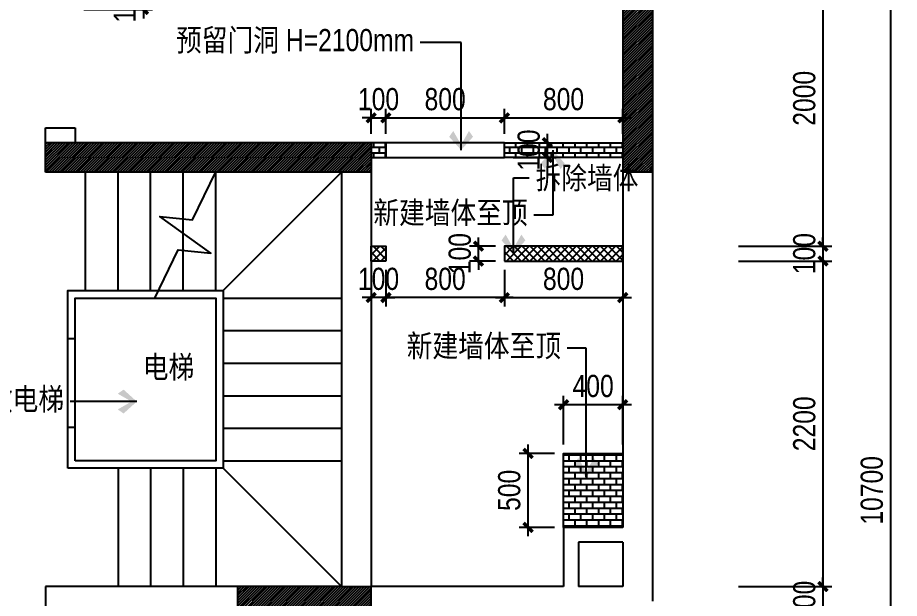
# Model space of a CAD drawing. Extents: x 160245 to 405305, y -111140 to 232735.
# Drawn here: x 338074 to 344031, y -49371 to -45445 of the extents above; entities that cross this region are included whole.
import ezdxf

# ---------------------------------------------------------------- set-up
doc = ezdxf.new("R2010")
doc.units = 0
doc.header["$LTSCALE"] = 10
doc.header["$MEASUREMENT"] = 0
doc.linetypes.add('DASH', pattern=[0.35, 0.25, -0.1])
doc.layers.get('Defpoints').update_dxf_attribs({"color": 229})
for name, color, linetype in [('P-N wall 新建隔墙2', 241, 'Continuous'), ('P-O wall 原始墙体', 245, 'Continuous'), ('P-O wall 拆除墙体', 245, 'Continuous'), ('P-o 原建筑尺寸', 8, 'Continuous'), ('P-Stair 楼梯（原建筑设备）', 159, 'Continuous'), ('P-Text  平面文字', 9, 'Continuous')]:
    doc.layers.add(name, color=color, linetype=linetype)
doc.styles.add('PDC DIM', font='PMingLiU-ExtB.ttf', dxfattribs={"width": 0.85})
doc.dimstyles.new('PDC-A2', dxfattribs={"dimscale": 0, "dimtxt": 2.5, "dimasz": 1, "dimexe": 1, "dimexo": 1, "dimgap": 0.7, "dimtad": 1, "dimdec": 0, "dimtxsty": 'PDC DIM', "dimblk": 'ARCHTICK', "dimcen": 1, "dimdle": 1, "dimclrd": 8, "dimclre": 8, "dimclrt": 9, "dimadec": 0, "dimazin": 0, "dimtfac": 1, "dimtdec": 0, "dimtix": 1, "dimtmove": 2, "dimatfit": 3, "dimldrblk": 'PDC A2 T R', "dimfxl": 10, "dimfxlon": 1, "dimarcsym": 0})
pattern_1 = [(45, (123446.859, 0), (-8.83883476, 8.83883476), [])]

# ---------------------------------------------------------------- blocks, each defined once
blk = doc.blocks.new('_ArchTick')
at = {"color": 0, "linetype": 'ByBlock', "const_width": 0.4}
blk.add_lwpolyline([(-0.5, -0.5), (0.5, 0.5)], dxfattribs=at)
blk = doc.blocks.new('*D1905')
at = {"layer": 'Defpoints', "color": 0, "transparency": 16777216}
for p in [(342884.2, -47090.6), (342884.2, -49290.6), (343515, -49290.6)]:
    blk.add_point(p, dxfattribs=at)
at = {"layer": 'P-o 原建筑尺寸', "color": 8, "lineweight": -2, "transparency": 16777216}
for p, q in [((343515, -47030.6), (343515, -49350.6)), ((342944.2, -47090.6), (343575, -47090.6)), ((342944.2, -49290.6), (343575, -49290.6))]:
    blk.add_line(p, q, dxfattribs=at)
at = {"layer": 'P-o 原建筑尺寸', "color": 8, "lineweight": -2, "transparency": 16777216, "xscale": 60, "yscale": 60, "zscale": 60}
for p, rotation in [((343515, -47090.6), 90), ((343515, -49290.6), 270)]:
    blk.add_blockref('_ArchTick', p, dxfattribs=dict(at, rotation=rotation))
at = {"layer": 'P-o 原建筑尺寸', "color": 9, "transparency": 16777216, "insert": (343389.5, -48190.6), "char_height": 150, "attachment_point": 5, "rotation": 90, "style": 'PDC DIM'}
blk.add_mtext('2200', dxfattribs=at)
blk = doc.blocks.new('PDC A2 T R')
at = {"color": 0, "linetype": 'ByBlock'}
blk.add_line((0, 0), (-2, 0), dxfattribs=at)
for points in [[(-2.147, 0.886), (-1.491, 1.345), (-0.6, 0), (0, 0)], [(-2.147, -0.886), (-1.491, -1.345), (-0.6, 0), (0, 0)]]:
    blk.add_solid(points, dxfattribs=at)
blk = doc.blocks.new('*D1906')
at = {"layer": 'Defpoints', "color": 0, "transparency": 16777216}
for p in [(342884.2, -49290.6), (342884.2, -49490.6), (343515, -49490.6)]:
    blk.add_point(p, dxfattribs=at)
at = {"layer": 'P-o 原建筑尺寸', "color": 8, "lineweight": -2, "transparency": 16777216}
for p, q in [((343515, -49290.6), (343515, -49230.6)), ((342944.2, -49290.6), (343575, -49290.6)), ((343515, -49290.6), (343515, -49490.6)), ((342944.2, -49490.6), (343575, -49490.6)), ((343515, -49490.6), (343515, -49550.6))]:
    blk.add_line(p, q, dxfattribs=at)
at = {"layer": 'P-o 原建筑尺寸', "color": 8, "lineweight": -2, "transparency": 16777216, "xscale": 60, "yscale": 60, "zscale": 60}
for p, rotation in [((343515, -49290.6), 270), ((343515, -49490.6), 90)]:
    blk.add_blockref('_ArchTick', p, dxfattribs=dict(at, rotation=rotation))
at = {"layer": 'P-o 原建筑尺寸', "color": 9, "transparency": 16777216, "insert": (343389.5, -49390.6), "char_height": 150, "attachment_point": 5, "rotation": 90, "style": 'PDC DIM'}
blk.add_mtext('200', dxfattribs=at)
blk = doc.blocks.new('*D1911')
at = {"layer": 'Defpoints', "color": 0, "transparency": 16777216}
for p in [(342884.2, -43290.6), (342884.2, -53990.6), (343971.5, -53990.6)]:
    blk.add_point(p, dxfattribs=at)
at = {"layer": 'P-o 原建筑尺寸', "color": 8, "lineweight": -2, "transparency": 16777216}
for p, q in [((343971.5, -43230.6), (343971.5, -54050.6)), ((343371.5, -43290.6), (344031.5, -43290.6)), ((343371.5, -53990.6), (344031.5, -53990.6))]:
    blk.add_line(p, q, dxfattribs=at)
at = {"layer": 'P-o 原建筑尺寸', "color": 8, "lineweight": -2, "transparency": 16777216, "xscale": 60, "yscale": 60, "zscale": 60}
for p, rotation in [((343971.5, -43290.6), 90), ((343971.5, -53990.6), 270)]:
    blk.add_blockref('_ArchTick', p, dxfattribs=dict(at, rotation=rotation))
at = {"layer": 'P-o 原建筑尺寸', "color": 9, "transparency": 16777216, "insert": (343846, -48640.6), "char_height": 150, "attachment_point": 5, "rotation": 90, "style": 'PDC DIM'}
blk.add_mtext('10700', dxfattribs=at)
blk = doc.blocks.new('*D1931')
at = {"layer": 'Defpoints', "color": 0, "transparency": 16777216}
for p in [(342884.2, -46990.6), (342884.2, -47090.6), (343515, -47090.6)]:
    blk.add_point(p, dxfattribs=at)
at = {"layer": 'P-o 原建筑尺寸', "color": 8, "lineweight": -2, "transparency": 16777216}
for p, q in [((343515, -46990.6), (343515, -46930.6)), ((342944.2, -46990.6), (343575, -46990.6)), ((343515, -46990.6), (343515, -47090.6)), ((342944.2, -47090.6), (343575, -47090.6)), ((343515, -47090.6), (343515, -47150.6))]:
    blk.add_line(p, q, dxfattribs=at)
at = {"layer": 'P-o 原建筑尺寸', "color": 8, "lineweight": -2, "transparency": 16777216, "xscale": 60, "yscale": 60, "zscale": 60}
for p, rotation in [((343515, -46990.6), 270), ((343515, -47090.6), 90)]:
    blk.add_blockref('_ArchTick', p, dxfattribs=dict(at, rotation=rotation))
at = {"layer": 'P-o 原建筑尺寸', "color": 9, "transparency": 16777216, "insert": (343389.5, -47040.6), "char_height": 150, "attachment_point": 5, "rotation": 90, "style": 'PDC DIM'}
blk.add_mtext('100', dxfattribs=at)
blk = doc.blocks.new('*D1932')
at = {"layer": 'Defpoints', "color": 0, "transparency": 16777216}
for p in [(342884.2, -44990.6), (342884.2, -46990.6), (343515, -46990.6)]:
    blk.add_point(p, dxfattribs=at)
at = {"layer": 'P-o 原建筑尺寸', "color": 8, "lineweight": -2, "transparency": 16777216}
for p, q in [((343515, -44930.6), (343515, -47050.6)), ((342944.2, -44990.6), (343575, -44990.6)), ((342944.2, -46990.6), (343575, -46990.6))]:
    blk.add_line(p, q, dxfattribs=at)
at = {"layer": 'P-o 原建筑尺寸', "color": 8, "lineweight": -2, "transparency": 16777216, "xscale": 60, "yscale": 60, "zscale": 60}
for p, rotation in [((343515, -44990.6), 90), ((343515, -46990.6), 270)]:
    blk.add_blockref('_ArchTick', p, dxfattribs=dict(at, rotation=rotation))
at = {"layer": 'P-o 原建筑尺寸', "color": 9, "transparency": 16777216, "insert": (343389.5, -45990.6), "char_height": 150, "attachment_point": 5, "rotation": 90, "style": 'PDC DIM'}
blk.add_mtext('2000', dxfattribs=at)
blk = doc.blocks.new('*D1984')
at = {"layer": 'Defpoints', "color": 0, "transparency": 16777216}
for p in [(341362.5, -47090.6), (342162.5, -47090.6), (342162.5, -47337.5)]:
    blk.add_point(p, dxfattribs=at)
at = {"layer": 'P-O wall 拆除墙体', "color": 8, "lineweight": -2, "transparency": 16777216}
for p, q in [((341362.5, -47150.6), (341362.5, -47397.5)), ((342162.5, -47150.6), (342162.5, -47397.5)), ((341302.5, -47337.5), (342222.5, -47337.5))]:
    blk.add_line(p, q, dxfattribs=at)
at = {"layer": 'P-O wall 拆除墙体', "color": 8, "lineweight": -2, "transparency": 16777216, "xscale": 60.00000000000001, "yscale": 60.00000000000001, "zscale": 60.00000000000001, "rotation": 180}
blk.add_blockref('_ArchTick', (341362.5, -47337.5), dxfattribs=at)
at = {"layer": 'P-O wall 拆除墙体', "color": 8, "lineweight": -2, "transparency": 16777216, "xscale": 60.00000000000001, "yscale": 60.00000000000001, "zscale": 60.00000000000001}
blk.add_blockref('_ArchTick', (342162.5, -47337.5), dxfattribs=at)
at = {"layer": 'P-O wall 拆除墙体', "color": 9, "transparency": 16777216, "insert": (341762.5, -47212), "char_height": 150, "attachment_point": 5, "style": 'PDC DIM'}
blk.add_mtext('800', dxfattribs=at)
blk = doc.blocks.new('*D1985')
at = {"layer": 'Defpoints', "color": 0, "transparency": 16777216}
for p in [(340562.5, -47090.6), (341362.5, -47090.6), (340562.5, -47337.5)]:
    blk.add_point(p, dxfattribs=at)
at = {"layer": 'P-O wall 拆除墙体', "color": 8, "lineweight": -2, "transparency": 16777216}
for p, q in [((340562.5, -47150.6), (340562.5, -47397.5)), ((341362.5, -47150.6), (341362.5, -47397.5)), ((341422.5, -47337.5), (340502.5, -47337.5))]:
    blk.add_line(p, q, dxfattribs=at)
at = {"layer": 'P-O wall 拆除墙体', "color": 8, "lineweight": -2, "transparency": 16777216, "xscale": 60.00000000000001, "yscale": 60.00000000000001, "zscale": 60.00000000000001, "rotation": 180}
blk.add_blockref('_ArchTick', (340562.5, -47337.5), dxfattribs=at)
at = {"layer": 'P-O wall 拆除墙体', "color": 8, "lineweight": -2, "transparency": 16777216, "xscale": 60.00000000000001, "yscale": 60.00000000000001, "zscale": 60.00000000000001}
blk.add_blockref('_ArchTick', (341362.5, -47337.5), dxfattribs=at)
at = {"layer": 'P-O wall 拆除墙体', "color": 9, "transparency": 16777216, "insert": (340962.5, -47212), "char_height": 150, "attachment_point": 5, "style": 'PDC DIM'}
blk.add_mtext('800', dxfattribs=at)
blk = doc.blocks.new('*D1986')
at = {"layer": 'Defpoints', "color": 0, "transparency": 16777216}
for p in [(340462.5, -47090.6), (340562.5, -47090.6), (340462.5, -47337.5)]:
    blk.add_point(p, dxfattribs=at)
at = {"layer": 'P-O wall 拆除墙体', "color": 8, "lineweight": -2, "transparency": 16777216}
for p, q in [((340462.5, -47150.6), (340462.5, -47397.5)), ((340562.5, -47150.6), (340562.5, -47397.5)), ((340462.5, -47337.5), (340402.5, -47337.5)), ((340562.5, -47337.5), (340462.5, -47337.5)), ((340562.5, -47337.5), (340622.5, -47337.5))]:
    blk.add_line(p, q, dxfattribs=at)
at = {"layer": 'P-O wall 拆除墙体', "color": 8, "lineweight": -2, "transparency": 16777216, "xscale": 60.00000000000001, "yscale": 60.00000000000001, "zscale": 60.00000000000001}
blk.add_blockref('_ArchTick', (340462.5, -47337.5), dxfattribs=at)
at = {"layer": 'P-O wall 拆除墙体', "color": 8, "lineweight": -2, "transparency": 16777216, "xscale": 60.00000000000001, "yscale": 60.00000000000001, "zscale": 60.00000000000001, "rotation": 180}
blk.add_blockref('_ArchTick', (340562.5, -47337.5), dxfattribs=at)
at = {"layer": 'P-O wall 拆除墙体', "color": 9, "transparency": 16777216, "insert": (340512.5, -47212), "char_height": 150, "attachment_point": 5, "style": 'PDC DIM'}
blk.add_mtext('100', dxfattribs=at)
blk = doc.blocks.new('*D1987')
at = {"layer": 'Defpoints', "color": 0, "transparency": 16777216}
for p in [(341187.4, -46990.6), (341362.5, -46990.6), (341362.5, -47090.6)]:
    blk.add_point(p, dxfattribs=at)
at = {"layer": 'P-O wall 拆除墙体', "color": 8, "lineweight": -2, "transparency": 16777216}
for p, q in [((341187.4, -46990.6), (341187.4, -46930.6)), ((341302.5, -46990.6), (341127.4, -46990.6)), ((341187.4, -47090.6), (341187.4, -46990.6)), ((341302.5, -47090.6), (341127.4, -47090.6)), ((341187.4, -47090.6), (341187.4, -47150.6))]:
    blk.add_line(p, q, dxfattribs=at)
at = {"layer": 'P-O wall 拆除墙体', "color": 8, "lineweight": -2, "transparency": 16777216, "xscale": 60.00000000000001, "yscale": 60.00000000000001, "zscale": 60.00000000000001}
for p, rotation in [((341187.4, -46990.6), 270), ((341187.4, -47090.6), 90)]:
    blk.add_blockref('_ArchTick', p, dxfattribs=dict(at, rotation=rotation))
at = {"layer": 'P-O wall 拆除墙体', "color": 9, "transparency": 16777216, "insert": (341061.9, -47040.6), "char_height": 150, "attachment_point": 5, "rotation": 90, "style": 'PDC DIM'}
blk.add_mtext('100', dxfattribs=at)
blk = doc.blocks.new('*D2077')
at = {"layer": 'Defpoints', "color": 0, "transparency": 16777216}
for p in [(338462.5, -45290.6), (338924.2, -45290.6), (338462.5, -45390.6)]:
    blk.add_point(p, dxfattribs=at)
at = {"layer": 'P-N wall 新建隔墙2', "color": 8, "lineweight": -2, "transparency": 16777216}
for p, q in [((338924.2, -45290.6), (338924.2, -45230.6)), ((338522.5, -45290.6), (338984.2, -45290.6)), ((338924.2, -45390.6), (338924.2, -45290.6)), ((338522.5, -45390.6), (338984.2, -45390.6)), ((338924.2, -45390.6), (338924.2, -45450.6))]:
    blk.add_line(p, q, dxfattribs=at)
at = {"layer": 'P-N wall 新建隔墙2', "color": 8, "lineweight": -2, "transparency": 16777216, "xscale": 60.00000000000001, "yscale": 60.00000000000001, "zscale": 60.00000000000001}
for p, rotation in [((338924.2, -45290.6), 270), ((338924.2, -45390.6), 90)]:
    blk.add_blockref('_ArchTick', p, dxfattribs=dict(at, rotation=rotation))
at = {"layer": 'P-N wall 新建隔墙2', "color": 9, "transparency": 16777216, "insert": (338798.7, -45340.6), "char_height": 150, "attachment_point": 5, "rotation": 90, "style": 'PDC DIM'}
blk.add_mtext('100', dxfattribs=at)
blk = doc.blocks.new('*D2078')
at = {"layer": 'Defpoints', "color": 0, "transparency": 16777216}
for p in [(340562.5, -46122.9), (340462.5, -46290.6), (340562.5, -46290.6)]:
    blk.add_point(p, dxfattribs=at)
at = {"layer": 'P-N wall 新建隔墙2', "color": 8, "lineweight": -2, "transparency": 16777216}
for p, q in [((340462.5, -46230.6), (340462.5, -46062.9)), ((340562.5, -46230.6), (340562.5, -46062.9)), ((340462.5, -46122.9), (340402.5, -46122.9)), ((340462.5, -46122.9), (340562.5, -46122.9)), ((340562.5, -46122.9), (340622.5, -46122.9))]:
    blk.add_line(p, q, dxfattribs=at)
at = {"layer": 'P-N wall 新建隔墙2', "color": 8, "lineweight": -2, "transparency": 16777216, "xscale": 60.00000000000001, "yscale": 60.00000000000001, "zscale": 60.00000000000001}
blk.add_blockref('_ArchTick', (340462.5, -46122.9), dxfattribs=at)
at = {"layer": 'P-N wall 新建隔墙2', "color": 8, "lineweight": -2, "transparency": 16777216, "xscale": 60.00000000000001, "yscale": 60.00000000000001, "zscale": 60.00000000000001, "rotation": 180}
blk.add_blockref('_ArchTick', (340562.5, -46122.9), dxfattribs=at)
at = {"layer": 'P-N wall 新建隔墙2', "color": 9, "transparency": 16777216, "insert": (340512.5, -45997.4), "char_height": 150, "attachment_point": 5, "style": 'PDC DIM'}
blk.add_mtext('100', dxfattribs=at)
blk = doc.blocks.new('*D2079')
at = {"layer": 'Defpoints', "color": 0, "transparency": 16777216}
for p in [(341362.5, -46122.9), (340562.5, -46290.6), (341362.5, -46290.6)]:
    blk.add_point(p, dxfattribs=at)
at = {"layer": 'P-N wall 新建隔墙2', "color": 8, "lineweight": -2, "transparency": 16777216}
for p, q in [((340562.5, -46230.6), (340562.5, -46062.9)), ((341362.5, -46230.6), (341362.5, -46062.9)), ((340502.5, -46122.9), (341422.5, -46122.9))]:
    blk.add_line(p, q, dxfattribs=at)
at = {"layer": 'P-N wall 新建隔墙2', "color": 8, "lineweight": -2, "transparency": 16777216, "xscale": 60.00000000000001, "yscale": 60.00000000000001, "zscale": 60.00000000000001, "rotation": 180}
blk.add_blockref('_ArchTick', (340562.5, -46122.9), dxfattribs=at)
at = {"layer": 'P-N wall 新建隔墙2', "color": 8, "lineweight": -2, "transparency": 16777216, "xscale": 60.00000000000001, "yscale": 60.00000000000001, "zscale": 60.00000000000001}
blk.add_blockref('_ArchTick', (341362.5, -46122.9), dxfattribs=at)
at = {"layer": 'P-N wall 新建隔墙2', "color": 9, "transparency": 16777216, "insert": (340962.5, -45997.4), "char_height": 150, "attachment_point": 5, "style": 'PDC DIM'}
blk.add_mtext('800', dxfattribs=at)
blk = doc.blocks.new('*D2080')
at = {"layer": 'Defpoints', "color": 0, "transparency": 16777216}
for p in [(342162.5, -46122.9), (341362.5, -46290.6), (342162.5, -46290.6)]:
    blk.add_point(p, dxfattribs=at)
at = {"layer": 'P-N wall 新建隔墙2', "color": 8, "lineweight": -2, "transparency": 16777216}
for p, q in [((341362.5, -46230.6), (341362.5, -46062.9)), ((342162.5, -46230.6), (342162.5, -46062.9)), ((341302.5, -46122.9), (342222.5, -46122.9))]:
    blk.add_line(p, q, dxfattribs=at)
at = {"layer": 'P-N wall 新建隔墙2', "color": 8, "lineweight": -2, "transparency": 16777216, "xscale": 60.00000000000001, "yscale": 60.00000000000001, "zscale": 60.00000000000001, "rotation": 180}
blk.add_blockref('_ArchTick', (341362.5, -46122.9), dxfattribs=at)
at = {"layer": 'P-N wall 新建隔墙2', "color": 8, "lineweight": -2, "transparency": 16777216, "xscale": 60.00000000000001, "yscale": 60.00000000000001, "zscale": 60.00000000000001}
blk.add_blockref('_ArchTick', (342162.5, -46122.9), dxfattribs=at)
at = {"layer": 'P-N wall 新建隔墙2', "color": 9, "transparency": 16777216, "insert": (341762.5, -45997.4), "char_height": 150, "attachment_point": 5, "style": 'PDC DIM'}
blk.add_mtext('800', dxfattribs=at)
blk = doc.blocks.new('*D2081')
at = {"layer": 'Defpoints', "color": 0, "transparency": 16777216}
for p in [(341362.5, -46290.6), (341653.2, -46290.6), (341362.5, -46390.6)]:
    blk.add_point(p, dxfattribs=at)
at = {"layer": 'P-N wall 新建隔墙2', "color": 8, "lineweight": -2, "transparency": 16777216}
for p, q in [((341653.2, -46290.6), (341653.2, -46230.6)), ((341422.5, -46290.6), (341713.2, -46290.6)), ((341653.2, -46390.6), (341653.2, -46290.6)), ((341422.5, -46390.6), (341713.2, -46390.6)), ((341653.2, -46390.6), (341653.2, -46450.6))]:
    blk.add_line(p, q, dxfattribs=at)
at = {"layer": 'P-N wall 新建隔墙2', "color": 8, "lineweight": -2, "transparency": 16777216, "xscale": 60.00000000000001, "yscale": 60.00000000000001, "zscale": 60.00000000000001}
for p, rotation in [((341653.2, -46290.6), 270), ((341653.2, -46390.6), 90)]:
    blk.add_blockref('_ArchTick', p, dxfattribs=dict(at, rotation=rotation))
at = {"layer": 'P-N wall 新建隔墙2', "color": 9, "transparency": 16777216, "insert": (341527.7, -46340.6), "char_height": 150, "attachment_point": 5, "rotation": 90, "style": 'PDC DIM'}
blk.add_mtext('100', dxfattribs=at)
blk = doc.blocks.new('*D2200')
at = {"layer": 'Defpoints', "color": 0, "transparency": 16777216}
for p in [(341523.1, -48390.6), (341762.5, -48390.6), (341762.5, -48890.6)]:
    blk.add_point(p, dxfattribs=at)
at = {"layer": 'P-N wall 新建隔墙2', "color": 8, "lineweight": -2, "transparency": 16777216}
for p, q in [((341523.1, -48950.6), (341523.1, -48330.6)), ((341702.5, -48390.6), (341463.1, -48390.6)), ((341702.5, -48890.6), (341463.1, -48890.6))]:
    blk.add_line(p, q, dxfattribs=at)
at = {"layer": 'P-N wall 新建隔墙2', "color": 8, "lineweight": -2, "transparency": 16777216, "xscale": 60.00000000000001, "yscale": 60.00000000000001, "zscale": 60.00000000000001}
for p, rotation in [((341523.1, -48390.6), 90), ((341523.1, -48890.6), 270)]:
    blk.add_blockref('_ArchTick', p, dxfattribs=dict(at, rotation=rotation))
at = {"layer": 'P-N wall 新建隔墙2', "color": 9, "transparency": 16777216, "insert": (341396.2, -48640.6), "char_height": 150, "attachment_point": 5, "rotation": 90, "style": 'PDC DIM'}
blk.add_mtext('500', dxfattribs=at)
blk = doc.blocks.new('*D2201')
at = {"layer": 'Defpoints', "color": 0, "transparency": 16777216}
for p in [(342162.5, -48061.4), (341762.5, -48390.6), (342162.5, -48390.6)]:
    blk.add_point(p, dxfattribs=at)
at = {"layer": 'P-N wall 新建隔墙2', "color": 8, "lineweight": -2, "transparency": 16777216}
for p, q in [((341762.5, -48330.6), (341762.5, -48001.4)), ((342162.5, -48330.6), (342162.5, -48001.4)), ((341702.5, -48061.4), (342222.5, -48061.4))]:
    blk.add_line(p, q, dxfattribs=at)
at = {"layer": 'P-N wall 新建隔墙2', "color": 8, "lineweight": -2, "transparency": 16777216, "xscale": 60.00000000000001, "yscale": 60.00000000000001, "zscale": 60.00000000000001, "rotation": 180}
blk.add_blockref('_ArchTick', (341762.5, -48061.4), dxfattribs=at)
at = {"layer": 'P-N wall 新建隔墙2', "color": 8, "lineweight": -2, "transparency": 16777216, "xscale": 60.00000000000001, "yscale": 60.00000000000001, "zscale": 60.00000000000001}
blk.add_blockref('_ArchTick', (342162.5, -48061.4), dxfattribs=at)
at = {"layer": 'P-N wall 新建隔墙2', "color": 9, "transparency": 16777216, "insert": (341962.5, -47935.9), "char_height": 150, "attachment_point": 5, "style": 'PDC DIM'}
blk.add_mtext('400', dxfattribs=at)

msp = doc.modelspace()

# ---------------------------------------------------------------- hatches: boundary and pattern name
at = {"layer": 'P-N wall 新建隔墙2'}
h = msp.add_hatch(dxfattribs=at)
h.set_pattern_fill('AR-B816', color=250, scale=5)
h.paths.add_polyline_path([(340562.5, -46290.6), (340462.5, -46290.6), (340462.5, -46390.6), (340562.5, -46390.6)])
h = msp.add_hatch(dxfattribs=at)
h.set_pattern_fill('AR-B816', color=250, scale=5)
h.paths.add_polyline_path([(341362.5, -46290.6), (342162.5, -46290.6), (342162.5, -46390.6), (341362.5, -46390.6)])
h = msp.add_hatch(dxfattribs=at)
h.set_pattern_fill('AR-B816', color=250, scale=5)
h.paths.add_polyline_path([(342162.5, -48890.6), (341762.5, -48890.6), (341762.5, -48390.6), (342162.5, -48390.6)])
at = {"layer": 'P-O wall 原始墙体'}
h = msp.add_hatch(dxfattribs=at)
h.set_pattern_fill('ANSI31', color=256, scale=100, style=0)
h.set_pattern_definition(pattern_1)
h.paths.add_polyline_path([(342362.5, -44790.6), (342162.5, -44790.6), (342162.5, -44990.6), (342162.5, -46490.6), (342362.5, -46490.6)])
h = msp.add_hatch(dxfattribs=at)
h.set_pattern_fill('ANSI31', color=256, scale=100, style=0)
h.set_pattern_definition(pattern_1)
h.paths.add_polyline_path([(340462.5, -46290.6), (338262.5, -46290.6), (338262.5, -46490.6), (340462.5, -46490.6)])
h = msp.add_hatch(dxfattribs=at)
h.set_pattern_fill('ANSI31', color=256, scale=100, style=0)
h.set_pattern_definition(pattern_1)
h.paths.add_polyline_path([(340462.5, -49290.6), (340262.5, -49290.6), (339562.5, -49290.6), (339562.5, -49490.6), (340362.5, -49490.6), (340462.5, -49490.6)])
at = {"layer": 'P-O wall 拆除墙体'}
h = msp.add_hatch(dxfattribs=at)
h.set_pattern_fill('ANSI37', color=250, scale=300)
h.paths.add_polyline_path([(340562.5, -47090.6), (340462.5, -47090.6), (340462.5, -46990.6), (340562.5, -46990.6)])
h = msp.add_hatch(dxfattribs=at)
h.set_pattern_fill('ANSI37', color=250, scale=300)
h.paths.add_polyline_path([(341362.5, -47090.6), (342162.5, -47090.6), (342162.5, -46990.6), (341362.5, -46990.6)])

# ---------------------------------------------------------------- linework, layer by layer
at = {"layer": 'P-N wall 新建隔墙2'}
for points in [[(340562.5, -46290.6), (340462.5, -46290.6), (340462.5, -46390.6), (340562.5, -46390.6)], [(341362.5, -46290.6), (342162.5, -46290.6), (342162.5, -46390.6), (341362.5, -46390.6)], [(342162.5, -48890.6), (341762.5, -48890.6), (341762.5, -48390.6), (342162.5, -48390.6)]]:
    msp.add_lwpolyline(points, close=True, dxfattribs=at)
at = {"layer": 'P-N wall 新建隔墙2', "linetype": 'DASH'}
msp.add_lwpolyline([(340562.5, -46390.6), (341362.5, -46390.6), (341362.5, -46290.6), (340562.5, -46290.6)], close=True, dxfattribs=at)
at = {"layer": 'P-O wall 原始墙体'}
for p, q in [((342362.5, -44790.6), (342362.5, -46990.6)), ((342162.5, -44990.6), (342162.5, -47090.6)), ((338262.5, -46490.6), (338262.5, -46190.6)), ((338262.5, -46190.6), (338462.5, -46190.6)), ((338462.5, -46190.6), (338462.5, -46290.6)), ((340462.5, -46290.6), (338262.5, -46290.6)), ((340462.5, -46290.6), (340462.5, -47090.6)), ((340462.5, -46490.6), (338262.5, -46490.6)), ((340262.5, -46490.6), (340262.5, -46990.6)), ((342362.5, -46490.6), (342162.5, -46490.6)), ((340262.5, -46990.6), (340262.5, -49290.6)), ((342362.5, -46990.6), (342362.5, -48990.6)), ((340462.5, -47090.6), (340462.5, -49290.6)), ((342162.5, -47090.6), (342162.5, -48890.6)), ((342162.5, -48890.6), (341762.5, -48890.6)), ((341762.5, -48890.6), (341762.5, -49290.6)), ((342162.5, -48990.6), (341862.5, -48990.6)), ((341862.5, -48990.6), (341862.5, -49290.6)), ((342162.5, -48990.6), (342162.5, -49290.6)), ((342362.5, -48990.6), (342362.5, -49390.6)), ((340262.5, -49290.6), (338262.5, -49290.6)), ((338262.5, -49290.6), (338262.5, -49490.6)), ((339562.5, -49490.6), (339562.5, -49290.6)), ((340262.5, -49290.6), (340462.5, -49290.6)), ((341762.5, -49290.6), (340462.5, -49290.6)), ((340462.5, -49490.6), (340462.5, -49290.6)), ((342162.5, -49290.6), (341862.5, -49290.6))]:
    msp.add_line(p, q, dxfattribs=at)
at = {"layer": 'P-O wall 拆除墙体'}
for points in [[(340562.5, -47090.6), (340462.5, -47090.6), (340462.5, -46990.6), (340562.5, -46990.6)], [(341362.5, -47090.6), (342162.5, -47090.6), (342162.5, -46990.6), (341362.5, -46990.6)]]:
    msp.add_lwpolyline(points, close=True, dxfattribs=at)
at = {"layer": 'P-Stair 楼梯（原建筑设备）'}
for p, q in [((338532.5, -47290.6), (338532.5, -46490.6)), ((338752.5, -47290.6), (338752.5, -46490.6)), ((338972.5, -47290.6), (338972.5, -46490.6)), ((339192.5, -47290.6), (339192.5, -46490.6)), ((339412.5, -47290.6), (339412.5, -46490.6)), ((339462.5, -47290.6), (340262.5, -46490.6)), ((339462.5, -47340.6), (340262.5, -47340.6)), ((339462.5, -47560.6), (340262.5, -47560.6)), ((338462.5, -47615.6), (338412.5, -47615.6)), ((339462.5, -47780.6), (340262.5, -47780.6)), ((339462.5, -48000.6), (340262.5, -48000.6)), ((338462.5, -48215.6), (338412.5, -48215.6)), ((339462.5, -48220.6), (340262.5, -48220.6)), ((338752.5, -48490.6), (338752.5, -49290.6)), ((338972.5, -48490.6), (338972.5, -49290.6)), ((339192.5, -48490.6), (339192.5, -49290.6)), ((339412.5, -48490.6), (339412.5, -49290.6)), ((339462.5, -48440.6), (340262.5, -48440.6)), ((339462.5, -48490.6), (340262.5, -49290.6))]:
    msp.add_line(p, q, dxfattribs=at)
msp.add_lwpolyline([(339000.6, -47340.6), (339158.2, -47015.5), (339380.5, -47038.3), (339034.8, -46788.5), (339256.3, -46813), (339413.9, -46487.9)], dxfattribs=at)
for points in [[(338532.5, -46915.6, 0, 0, 0), (338777.8, -46915.6, 80, 0, 0), (339077.8, -46915.6, 0, 0, 0)], [(338752.5, -48865.6, 0, 0, 0), (339837.5, -48865.6, 0, 0, 0), (339837.5, -46915.6, 0, 0, 0), (339547.8, -46915.6, 80, 0, 0), (339247.8, -46915.6, 0, 0, 0)]]:
    msp.add_lwpolyline(points, format="xyseb", dxfattribs=at)
for points in [[(338412.5, -48490.6), (338412.5, -47290.6), (339462.5, -47290.6), (339462.5, -48490.6)], [(338462.5, -48440.6), (338462.5, -47340.6), (339412.5, -47340.6), (339412.5, -48440.6), (338462.5, -48440.6)]]:
    msp.add_lwpolyline(points, close=True, dxfattribs=at)

# ---------------------------------------------------------------- texts
at = {"layer": 'P-N wall 新建隔墙2', "color": 9, "char_height": 150, "attachment_point": 9, "style": 'PDC DIM'}
for s, insert in [('预留门洞 H=2100mm', (340752.9, -45688.9)), ('{\\fPMingLiU|b0|i0|c136|p18;新建墙体至顶}', (341520.6, -46855.4)), ('{\\fPMingLiU|b0|i0|c136|p18;新建墙体至顶}', (341745.9, -47755.4)), ('{\\fPMingLiU|b0|i0|c136|p18;新\\fPMingLiU|b0|i0|c134|p18;做电梯}', (338387.7, -48115.4))]:
    msp.add_mtext(s, dxfattribs=dict(at, insert=insert))
at = {"layer": 'P-O wall 拆除墙体', "color": 9, "insert": (341573.2, -46453.8), "char_height": 150, "attachment_point": 1, "style": 'PDC DIM'}
msp.add_mtext('拆除墙体', dxfattribs=at)
at = {"layer": 'P-Text  平面文字', "insert": (338919.5, -47732.1), "char_height": 150, "width": 893.426, "attachment_point": 1, "style": 'PDC DIM'}
msp.add_mtext('电梯', dxfattribs=at)

# ---------------------------------------------------------------- dimensions: what is measured, and where the dimension line sits
at = {"layer": 'P-N wall 新建隔墙2'}
for base, p1, p2, picture, middle in [((338924.2, -45290.6), (338462.5, -45390.6), (338462.5, -45290.6), '*D2077', (338798.7, -45340.6)), ((341653.2, -46290.6), (341362.5, -46390.6), (341362.5, -46290.6), '*D2081', (341527.7, -46340.6)), ((341523.1, -48390.6), (341762.5, -48890.6), (341762.5, -48390.6), '*D2200', (341396.2, -48640.6))]:
    dim = msp.add_linear_dim(base=base, p1=p1, p2=p2, angle=90, dimstyle='PDC-A2', override={"dimscale": 60}, dxfattribs=at)
    dim.commit()
    dim.dimension.update_dxf_attribs({"geometry": picture, "text_midpoint": middle})
for base, p1, p2, picture, middle in [((340562.5, -46122.9), (340462.5, -46290.6), (340562.5, -46290.6), '*D2078', (340512.5, -45997.4)), ((341362.5, -46122.9), (340562.5, -46290.6), (341362.5, -46290.6), '*D2079', (340962.5, -45997.4)), ((342162.5, -46122.9), (341362.5, -46290.6), (342162.5, -46290.6), '*D2080', (341762.5, -45997.4)), ((342162.5, -48061.4), (341762.5, -48390.6), (342162.5, -48390.6), '*D2201', (341962.5, -47935.9))]:
    dim = msp.add_linear_dim(base=base, p1=p1, p2=p2, dimstyle='PDC-A2', override={"dimscale": 60}, dxfattribs=at)
    dim.commit()
    dim.dimension.update_dxf_attribs({"geometry": picture, "text_midpoint": middle})
at = {"layer": 'P-O wall 拆除墙体'}
dim = msp.add_linear_dim(base=(341187.4, -46990.6), p1=(341362.5, -47090.6), p2=(341362.5, -46990.6), angle=90, dimstyle='PDC-A2', override={"dimscale": 60}, dxfattribs=at)
dim.commit()
dim.dimension.update_dxf_attribs({"geometry": '*D1987', "text_midpoint": (341061.9, -47040.6)})
for base, p1, p2, picture, middle in [((340462.5, -47337.5), (340562.5, -47090.6), (340462.5, -47090.6), '*D1986', (340512.5, -47212)), ((340562.5, -47337.5), (341362.5, -47090.6), (340562.5, -47090.6), '*D1985', (340962.5, -47212)), ((342162.5, -47337.5), (341362.5, -47090.6), (342162.5, -47090.6), '*D1984', (341762.5, -47212))]:
    dim = msp.add_linear_dim(base=base, p1=p1, p2=p2, dimstyle='PDC-A2', override={"dimscale": 60}, dxfattribs=at)
    dim.commit()
    dim.dimension.update_dxf_attribs({"geometry": picture, "text_midpoint": middle})
at = {"layer": 'P-o 原建筑尺寸'}
for base, p1, p2, picture, middle in [((343971.5, -53990.6), (342884.2, -43290.6), (342884.2, -53990.6), '*D1911', (343846, -48640.6)), ((343515, -46990.6), (342884.2, -44990.6), (342884.2, -46990.6), '*D1932', (343389.5, -45990.6)), ((343515, -47090.6), (342884.2, -46990.6), (342884.2, -47090.6), '*D1931', (343389.5, -47040.6)), ((343515, -49290.6), (342884.2, -47090.6), (342884.2, -49290.6), '*D1905', (343389.5, -48190.6)), ((343515, -49490.6), (342884.2, -49290.6), (342884.2, -49490.6), '*D1906', (343389.5, -49390.6))]:
    dim = msp.add_linear_dim(base=base, p1=p1, p2=p2, angle=90, dimstyle='PDC-A2', override={"dimscale": 60}, dxfattribs=at)
    dim.commit()
    dim.dimension.update_dxf_attribs({"geometry": picture, "text_midpoint": middle})

# ---------------------------------------------------------------- leaders
at = {"layer": 'P-N wall 新建隔墙2', "annotation_type": 0, "has_hookline": 1, "hookline_direction": 1}
for points, text_width in [([(341070.5, -46340.3), (341070.5, -45613.9), (340794.9, -45613.9)], 1662.7), ([(341689.7, -46340.5), (341689.7, -46780.4), (341562.6, -46780.4)], 1127.3), ([(341915, -48550.9), (341915, -47680.4), (341787.9, -47680.4)], 1127.3), ([(338879.4, -48040.4), (338429.7, -48040.4)], 748.7)]:
    msp.add_leader(points, dimstyle='PDC-A2', override={"dimscale": 60, "dimtad": 0}, dxfattribs=dict(at, text_width=text_width))
at = {"layer": 'P-O wall 拆除墙体', "annotation_type": 0, "has_hookline": 1, "hookline_direction": 0, "text_width": 748.5}
msp.add_leader([(341424.3, -47040.8), (341424.3, -46528.8), (341531.2, -46528.8)], dimstyle='PDC-A2', override={"dimscale": 60, "dimtad": 0}, dxfattribs=at)

doc.saveas('drawing.dxf')
